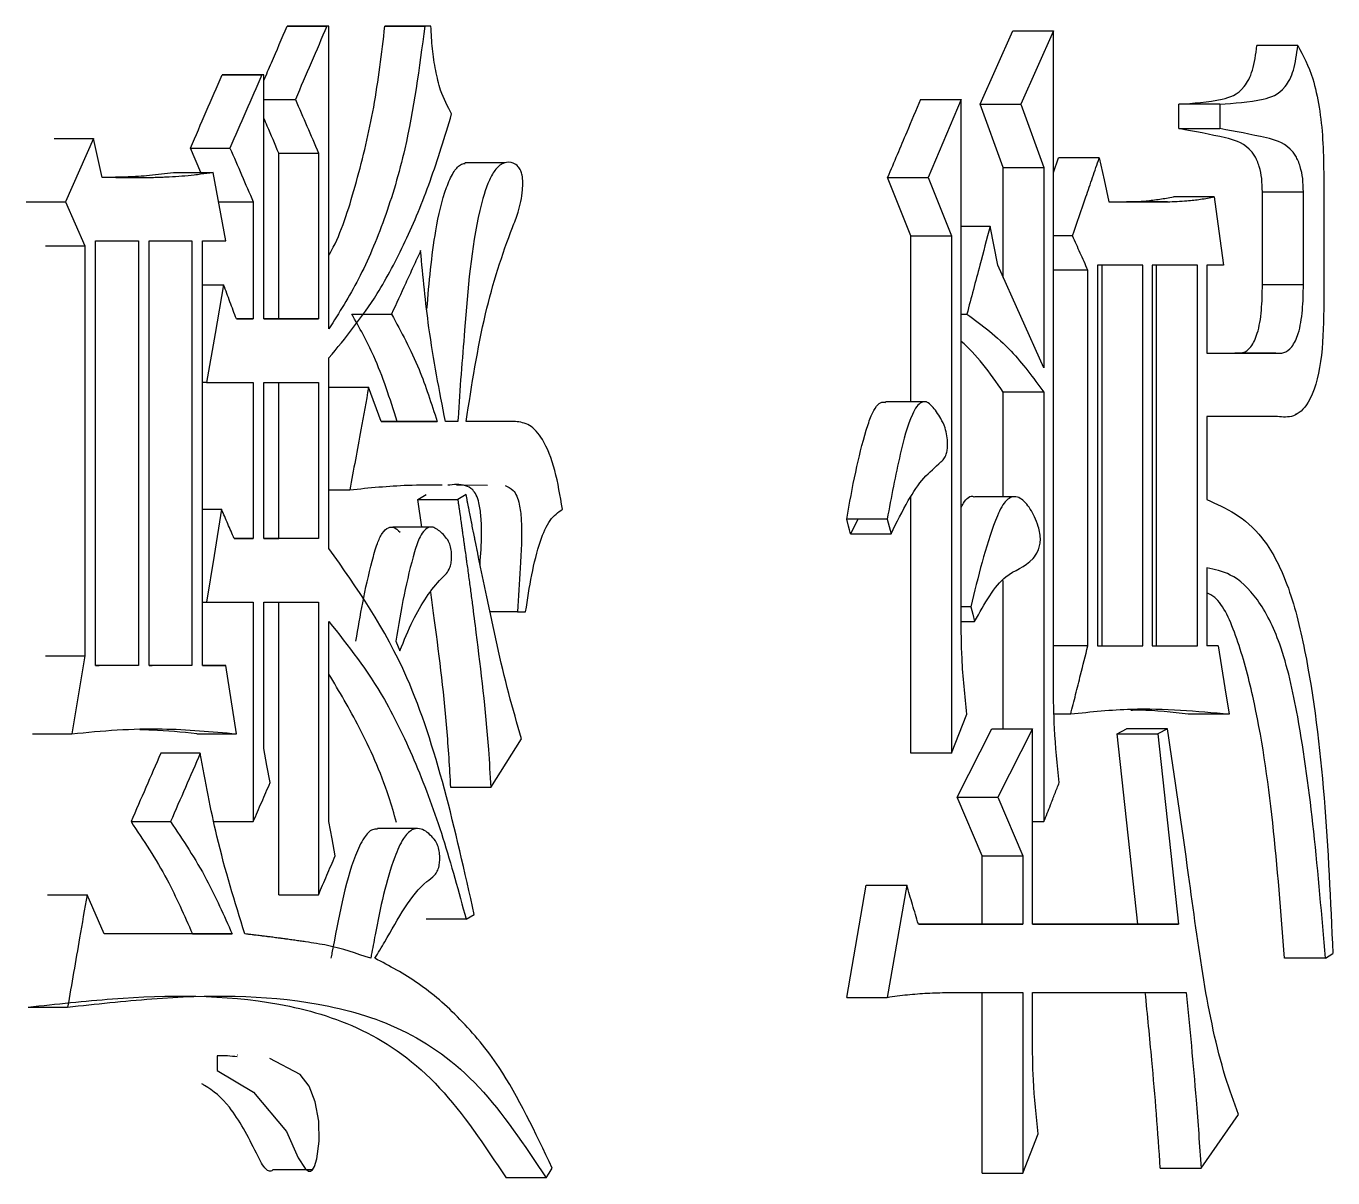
# Model space of a CAD drawing. Header units: millimetres. Extents: x 2085 to 4229, y 754 to 2271.
# Drawn here: x 3137.867 to 3140.763, y 976.076 to 978.629 of the extents above; entities that cross this region are included whole.
import ezdxf

# ---------------------------------------------------------------- set-up
doc = ezdxf.new("R2010")
doc.units = ezdxf.units.MM

msp = doc.modelspace()

# ---------------------------------------------------------------- linework, layer by layer
at = {"color": 7, "linetype": 'Continuous', "lineweight": 25}
for p, q in [((3138.4452, 978.6287), (3138.5332, 978.6287)), ((3138.4498, 978.6287), (3138.4452, 978.6287)), ((3138.5379, 978.6287), (3138.4498, 978.6287)), ((3138.5379, 978.6287), (3138.5332, 978.6287)), ((3138.5379, 977.958), (3138.5379, 978.6287)), ((3138.764, 978.6287), (3138.6756, 978.6287)), ((3138.764, 978.6287), (3138.7502, 978.6287)), ((3139.9816, 978.4556), (3140.0537, 978.6179)), ((3140.0537, 978.6179), (3140.1439, 978.6179)), ((3140.1439, 978.6179), (3140.0716, 978.4556)), ((3140.1438, 977.1684), (3140.1439, 978.6179)), ((3140.6855, 978.5855), (3140.5947, 978.5855)), ((3138.3009, 978.5205), (3138.3888, 978.5205)), ((3138.3056, 978.5205), (3138.3009, 978.5205)), ((3138.3935, 978.5205), (3138.3056, 978.5205)), ((3138.3935, 978.5205), (3138.3888, 978.5205)), ((3138.3935, 977.9796), (3138.3935, 978.5205)), ((3138.3935, 978.4664), (3138.4635, 978.4664)), ((3139.8492, 978.4664), (3139.9391, 978.4664)), ((3139.9391, 978.4664), (3139.8659, 978.2934)), ((3139.939, 977.3198), (3139.9391, 978.4664)), ((3139.9816, 978.4556), (3140.0716, 978.4556)), ((3140.0325, 978.315), (3139.9816, 978.4556)), ((3140.0716, 978.4556), (3140.1226, 978.315)), ((3140.5126, 978.4556), (3140.422, 978.4556)), ((3140.422, 978.4015), (3140.422, 978.4556)), ((3140.5126, 978.4556), (3140.5126, 978.4015)), ((3140.422, 978.4015), (3140.5126, 978.4015)), ((3137.9286, 978.3799), (3138.0159, 978.3799)), ((3138.0159, 978.3799), (3137.9539, 978.2392)), ((3138.035, 978.2933), (3138.0159, 978.3799)), ((3138.2307, 978.3582), (3138.3185, 978.3582)), ((3138.2542, 978.3041), (3138.2307, 978.3582)), ((3138.4266, 978.3474), (3138.5146, 978.3474)), ((3138.4266, 977.9796), (3138.4266, 978.3474)), ((3138.5146, 978.3474), (3138.5146, 977.9796)), ((3140.1439, 978.3039), (3140.155, 978.3366)), ((3140.2453, 978.3366), (3140.155, 978.3366)), ((3138.1333, 978.2979), (3138.1932, 978.3041)), ((3138.1932, 978.3041), (3138.2809, 978.3041)), ((3138.3091, 978.1527), (3138.2809, 978.3041)), ((3138.9285, 978.3259), (3138.8393, 978.3259)), ((3140.0325, 978.0717), (3140.0325, 978.315)), ((3140.1226, 978.315), (3140.1226, 977.8715)), ((3140.7427, 978.3042), (3140.7427, 978.0013)), ((3139.7761, 978.2934), (3139.8659, 978.2934)), ((3139.8277, 978.1636), (3139.7761, 978.2934)), ((3139.8659, 978.2934), (3139.9176, 978.1636)), ((3140.5002, 978.2501), (3140.4096, 978.2501)), ((3140.6978, 978.2609), (3140.6069, 978.2609)), ((3140.6069, 978.0554), (3140.6069, 978.2609)), ((3140.6978, 978.0554), (3140.6978, 978.2609)), ((3137.8666, 978.2392), (3137.9539, 978.2392)), ((3137.9539, 978.2392), (3137.9969, 978.1419)), ((3138.293, 978.2392), (3138.3701, 978.2392)), ((3138.3701, 978.2392), (3138.3701, 977.9796)), ((3140.2663, 978.2393), (3140.3962, 978.2393)), ((3140.2663, 978.2393), (3140.3058, 978.2393)), ((3140.3962, 978.2393), (3140.3058, 978.2393)), ((3139.939, 978.1852), (3140.0033, 978.1852)), ((3140.0204, 978.0986), (3140.0033, 978.1852)), ((3138.0207, 977.2116), (3138.0207, 978.1527)), ((3138.0207, 978.1527), (3138.1157, 978.1527)), ((3138.1157, 978.1527), (3138.1157, 977.2116)), ((3138.1394, 977.2116), (3138.1394, 978.1527)), ((3138.1394, 978.1527), (3138.2339, 978.1527)), ((3138.2339, 978.1527), (3138.2338, 977.2116)), ((3138.2574, 978.1527), (3138.3091, 978.1527)), ((3138.2574, 977.2116), (3138.2574, 978.1527)), ((3139.8277, 978.1636), (3139.9176, 978.1636)), ((3139.8277, 977.7957), (3139.8277, 978.1636)), ((3139.9176, 978.1636), (3139.9175, 977.0169)), ((3140.1862, 978.1636), (3140.1439, 978.1636)), ((3140.1226, 977.8715), (3140.0204, 978.0986)), ((3140.3419, 978.0987), (3140.2411, 978.0987)), ((3140.2411, 978.0987), (3140.2411, 977.2549)), ((3140.2515, 977.2549), (3140.2515, 978.0987)), ((3140.3419, 977.2549), (3140.3419, 978.0987)), ((3140.4628, 978.0987), (3140.3628, 978.0987)), ((3140.3628, 978.0987), (3140.3628, 977.2549)), ((3140.3723, 977.2549), (3140.3723, 978.0987)), ((3140.4628, 977.2549), (3140.4628, 978.0987)), ((3140.5209, 978.0987), (3140.4836, 978.0987)), ((3140.4836, 978.0987), (3140.4836, 977.9039)), ((3140.22, 978.0878), (3140.1439, 978.0878)), ((3140.22, 977.2549), (3140.22, 978.0878)), ((3138.2574, 978.0553), (3138.3044, 978.0553)), ((3140.6978, 978.0554), (3140.6069, 978.0554)), ((3138.3701, 977.9796), (3138.3326, 977.9796)), ((3138.3326, 977.9796), (3138.3701, 977.9796)), ((3138.5146, 977.9796), (3138.3935, 977.9796)), ((3138.3935, 977.9796), (3138.4266, 977.9796)), ((3138.4266, 977.9796), (3138.5146, 977.9796)), ((3139.939, 977.9904), (3139.9519, 977.9904)), ((3138.5379, 977.4712), (3138.5379, 977.8931)), ((3140.4836, 977.9039), (3140.6363, 977.904)), ((3140.4836, 977.904), (3140.5455, 977.904)), ((3140.6363, 977.904), (3140.5455, 977.904)), ((3138.2668, 977.839), (3138.2574, 977.839)), ((3138.2668, 977.839), (3138.3701, 977.839)), ((3138.3701, 977.839), (3138.3701, 977.4928)), ((3138.3934, 977.4928), (3138.3935, 977.839)), ((3138.3935, 977.839), (3138.5146, 977.839)), ((3138.4266, 977.4928), (3138.4266, 977.839)), ((3138.5146, 977.839), (3138.5146, 977.4928)), ((3138.5379, 977.8282), (3138.6258, 977.8282)), ((3138.6536, 977.7525), (3138.6258, 977.8282)), ((3140.1226, 977.8174), (3140.0325, 977.8174)), ((3140.0325, 977.5856), (3140.0325, 977.8174)), ((3140.1226, 977.8174), (3140.1226, 976.8655)), ((3139.862, 977.7957), (3139.7715, 977.7957)), ((3138.7777, 977.7525), (3138.6536, 977.7525)), ((3138.6536, 977.7525), (3138.6893, 977.7525)), ((3138.6893, 977.7525), (3138.7777, 977.7525)), ((3138.8236, 977.7525), (3138.7961, 977.7525)), ((3138.9511, 977.7525), (3138.8419, 977.7525)), ((3138.9511, 977.7525), (3138.8625, 977.7525)), ((3140.6404, 977.7633), (3140.4836, 977.7633)), ((3140.4836, 977.7633), (3140.4836, 977.5794)), ((3140.6404, 977.7633), (3140.5496, 977.7633)), ((3140.6794, 977.7687), (3140.6828, 977.7687)), ((3138.8209, 977.6119), (3138.8894, 977.6109)), ((3138.5379, 977.601), (3138.5842, 977.601)), ((3138.7351, 977.5794), (3138.7534, 977.5902)), ((3138.7437, 977.518), (3138.7351, 977.5794)), ((3138.7351, 977.5794), (3138.8235, 977.5794)), ((3138.8418, 977.5902), (3138.8235, 977.5794)), ((3139.8277, 977.0169), (3139.8277, 977.5851)), ((3140.0598, 977.5856), (3139.9693, 977.5856)), ((3138.2574, 977.5577), (3138.2997, 977.5577)), ((3138.7685, 977.518), (3138.6795, 977.518)), ((3139.7751, 977.5361), (3139.6854, 977.5361)), ((3139.7098, 977.5354), (3139.6941, 977.5037)), ((3138.3701, 977.4928), (3138.3279, 977.4928)), ((3138.3279, 977.4928), (3138.3701, 977.4928)), ((3138.5146, 977.4928), (3138.3934, 977.4928)), ((3138.3934, 977.4928), (3138.4266, 977.4928)), ((3138.5146, 977.4928), (3138.4266, 977.4928)), ((3139.6941, 977.5037), (3139.7837, 977.5037)), ((3140.0325, 977.071), (3140.0325, 977.3999)), ((3140.4836, 977.428), (3140.4836, 977.2549)), ((3138.2574, 977.3522), (3138.2668, 977.3522)), ((3138.2668, 977.3522), (3138.3701, 977.3522)), ((3138.3701, 977.3522), (3138.3701, 976.8654)), ((3138.3934, 977.3522), (3138.5146, 977.3522)), ((3138.3934, 977.0277), (3138.3934, 977.3522)), ((3138.4266, 976.7032), (3138.4266, 977.3522)), ((3138.5146, 977.3522), (3138.5146, 976.7032)), ((3138.9557, 977.3306), (3138.8952, 977.3306)), ((3138.9557, 977.3306), (3138.9738, 977.3306)), ((3139.9605, 977.3414), (3139.939, 977.3414)), ((3138.5378, 976.8654), (3138.5379, 977.3089)), ((3139.9393, 977.309), (3139.9691, 977.309)), ((3138.6858, 977.2657), (3138.695, 977.2441)), ((3140.22, 977.2549), (3140.1438, 977.2549)), ((3140.2411, 977.2549), (3140.3419, 977.2549)), ((3140.2411, 977.2549), (3140.2515, 977.2549)), ((3140.2515, 977.2549), (3140.3419, 977.2549)), ((3140.3628, 977.2549), (3140.4628, 977.2549)), ((3140.3628, 977.2549), (3140.3723, 977.2549)), ((3140.3723, 977.2549), (3140.4628, 977.2549)), ((3140.5085, 977.2549), (3140.4836, 977.2549)), ((3140.5085, 977.2549), (3140.4836, 977.2549)), ((3137.9969, 977.2332), (3137.9682, 977.0601)), ((3138.1157, 977.2116), (3138.0207, 977.2116)), ((3138.0207, 977.2116), (3138.0282, 977.2116)), ((3138.1157, 977.2116), (3138.0282, 977.2116)), ((3138.2338, 977.2116), (3138.1394, 977.2116)), ((3138.1394, 977.2116), (3138.1462, 977.2116)), ((3138.2338, 977.2116), (3138.1462, 977.2116)), ((3138.3091, 977.2116), (3138.2574, 977.2116)), ((3138.2574, 977.2116), (3138.3091, 977.2116)), ((3138.3326, 977.0602), (3138.3091, 977.2116)), ((3139.9175, 977.0169), (3139.9519, 977.1035)), ((3140.182, 977.1035), (3140.1453, 977.1035)), ((3140.5333, 977.1035), (3140.4426, 977.1035)), ((3137.8809, 977.0601), (3137.9682, 977.0601)), ((3138.2448, 977.0602), (3138.3326, 977.0602)), ((3139.9304, 976.9196), (3140.0071, 977.071)), ((3140.0971, 977.071), (3140.0204, 976.9196)), ((3140.0971, 976.6383), (3140.0971, 977.071)), ((3140.2849, 977.0602), (3140.3058, 977.071)), ((3140.2849, 977.0602), (3140.3753, 977.0602)), ((3140.3307, 976.6383), (3140.2849, 977.0602)), ((3140.3962, 977.071), (3140.3058, 977.071)), ((3140.3962, 977.071), (3140.3753, 977.0602)), ((3140.3753, 977.0602), (3140.4212, 976.6383)), ((3138.8965, 976.9412), (3138.9647, 977.0493)), ((3138.2527, 977.0169), (3138.165, 977.0169)), ((3139.9175, 977.0169), (3139.8277, 977.0169)), ((3138.8965, 976.9412), (3138.808, 976.9412)), ((3139.9304, 976.9196), (3140.0204, 976.9196)), ((3139.9858, 976.7898), (3139.9304, 976.9196)), ((3140.0204, 976.9196), (3140.0759, 976.7898)), ((3138.7341, 976.8504), (3138.6453, 976.8504)), ((3140.0971, 976.8655), (3140.1226, 976.8655)), ((3139.9858, 976.7898), (3140.0759, 976.7898)), ((3139.9858, 976.6383), (3139.9858, 976.7898)), ((3140.0759, 976.7898), (3140.0759, 976.6383)), ((3139.6854, 976.476), (3139.7287, 976.7248)), ((3139.7287, 976.7248), (3139.8184, 976.7248)), ((3139.8184, 976.7248), (3139.7751, 976.476)), ((3137.9143, 976.7032), (3138.0016, 976.7032)), ((3138.0397, 976.6166), (3138.0016, 976.7032)), ((3138.8418, 976.6491), (3138.86, 976.6599)), ((3140.0759, 976.6383), (3139.8443, 976.6383)), ((3139.8443, 976.6383), (3139.9858, 976.6383)), ((3139.9858, 976.6383), (3140.0759, 976.6383)), ((3140.4212, 976.6383), (3140.0971, 976.6383)), ((3140.0971, 976.6383), (3140.3307, 976.6383)), ((3140.3307, 976.6383), (3140.4212, 976.6383)), ((3138.3232, 976.6166), (3138.0397, 976.6166)), ((3138.2354, 976.6166), (3138.0397, 976.6166)), ((3138.2354, 976.6166), (3138.3232, 976.6166)), ((3140.7468, 976.5626), (3140.6559, 976.5626)), ((3140.7468, 976.5626), (3140.7631, 976.5734)), ((3139.6854, 976.476), (3139.7751, 976.476)), ((3139.9089, 976.4869), (3140.0759, 976.4869)), ((3139.9858, 976.0866), (3139.9858, 976.4869)), ((3140.0759, 976.4869), (3140.0758, 976.0866)), ((3140.0971, 976.4869), (3140.4379, 976.4869)), ((3140.0971, 976.3895), (3140.0971, 976.4869)), ((3137.8714, 976.4543), (3137.9587, 976.4543)), ((3138.2903, 976.3462), (3138.2903, 976.3137)), ((3138.3348, 976.3481), (3138.3343, 976.3481)), ((3140.4711, 976.0975), (3140.5537, 976.2162)), ((3140.0758, 976.0866), (3140.1099, 976.1732)), ((3140.3806, 976.0975), (3140.4711, 976.0975)), ((3138.4138, 976.0944), (3138.5023, 976.0944)), ((3139.0192, 976.0759), (3138.9305, 976.0759))]:
    msp.add_line(p, q, dxfattribs=at)
at = {"color": 7, "linetype": 'Continuous', "lineweight": 25, "flags": 128}
for points in [[(3138.6619, 978.6287), (3138.6913, 978.6287), (3138.7502, 978.6287)], [(3138.6756, 978.6287), (3138.671, 978.6287), (3138.6679, 978.6287), (3138.6649, 978.6287), (3138.6619, 978.6287)], [(3140.2453, 978.3366), (3140.2558, 978.288), (3140.2663, 978.2393)], [(3140.0325, 978.315), (3140.0776, 978.315), (3140.1226, 978.315)], [(3140.5002, 978.2501), (3140.5105, 978.1744), (3140.5209, 978.0987)], [(3137.9095, 978.1419), (3137.9532, 978.1419), (3137.9969, 978.1419)], [(3137.9969, 978.1419), (3137.9969, 977.6876), (3137.9969, 977.2332)], [(3138.3044, 978.0553), (3138.2856, 977.9472), (3138.2668, 977.839)], [(3138.2997, 977.5577), (3138.2833, 977.455), (3138.2668, 977.3522)], [(3139.6941, 977.5037), (3139.6919, 977.5119), (3139.6897, 977.52), (3139.6854, 977.5361)], [(3139.7751, 977.5361), (3139.7794, 977.5199), (3139.7837, 977.5037)], [(3139.9605, 977.3414), (3139.9648, 977.3252), (3139.9691, 977.309)], [(3140.5085, 977.2549), (3140.5161, 977.2083), (3140.5237, 977.1617), (3140.5333, 977.1035)], [(3137.9095, 977.2332), (3137.9313, 977.2332), (3137.9532, 977.2332), (3137.975, 977.2332), (3137.9969, 977.2332)], [(3140.0071, 977.071), (3140.0298, 977.071), (3140.0635, 977.071), (3140.0971, 977.071)], [(3138.4075, 976.952), (3138.4005, 976.9898), (3138.3934, 977.0277)], [(3138.0991, 976.8654), (3138.1212, 976.8654), (3138.1433, 976.8654), (3138.1867, 976.8654)], [(3138.2822, 976.8654), (3138.3044, 976.8654), (3138.3266, 976.8654), (3138.3701, 976.8654)], [(3138.5518, 976.7897), (3138.5448, 976.8276), (3138.5378, 976.8654)], [(3138.4266, 976.7032), (3138.4488, 976.7032), (3138.4711, 976.7032), (3138.5146, 976.7032)], [(3138.8418, 976.6491), (3138.8053, 976.6491), (3138.7793, 976.6491), (3138.7533, 976.6491)], [(3138.2903, 976.3137), (3138.3705, 976.2655), (3138.4435, 976.1789), (3138.4699, 976.1202), (3138.4855, 976.0963), (3138.4928, 976.091), (3138.4973, 976.0909), (3138.5015, 976.094), (3138.5056, 976.1013), (3138.5108, 976.1182), (3138.5159, 976.1574), (3138.5153, 976.2017), (3138.5074, 976.2447), (3138.4938, 976.2788), (3138.4739, 976.3053), (3138.4067, 976.3405), (3138.4067, 976.3405)], [(3139.0192, 976.0759), (3139.0259, 976.0866), (3139.0327, 976.0974)], [(3139.9858, 976.0866), (3140.0083, 976.0866), (3140.0308, 976.0866), (3140.0533, 976.0866), (3140.0758, 976.0866)]]:
    msp.add_lwpolyline(points, dxfattribs=at)
at = {"color": 7, "linetype": 'Continuous', "lineweight": 25}
for points, knots in [([(3138.3935, 978.5082), (3138.3991, 978.5213), (3138.4164, 978.5615), (3138.4336, 978.6016), (3138.4452, 978.6287)], [0, 0, 0, 0, 0.326762, 1, 1, 1, 1]), ([(3138.5332, 978.6287), (3138.5216, 978.6016), (3138.4984, 978.5475), (3138.4751, 978.4934), (3138.4635, 978.4664)], [0, 0, 0, 0, 0.5, 1, 1, 1, 1]), ([(3138.7502, 978.6287), (3138.738, 978.5358), (3138.7179, 978.3838), (3138.6625, 978.1996), (3138.6056, 978.0647), (3138.5603, 977.9934), (3138.5379, 977.958)], [0, 0, 0, 0, 0.347456, 0.568585, 0.785979, 1, 1, 1, 1]), ([(3138.5379, 978.1209), (3138.5411, 978.1267), (3138.5661, 978.1718), (3138.6001, 978.2839), (3138.6404, 978.4474), (3138.6547, 978.568), (3138.6619, 978.6287)], [0, 0, 0, 0, 0.046421, 0.359328, 0.677626, 1, 1, 1, 1]), ([(3138.8098, 978.434), (3138.801, 978.4505), (3138.7863, 978.478), (3138.7739, 978.5304), (3138.7665, 978.5783), (3138.7648, 978.6118), (3138.764, 978.6287)], [0, 0, 0, 0, 0.330678, 0.55099, 0.77457, 1, 1, 1, 1]), ([(3140.422, 978.4556), (3140.4539, 978.4578), (3140.5024, 978.4611), (3140.5598, 978.4783), (3140.587, 978.5287), (3140.5921, 978.5663), (3140.5947, 978.5855)], [0, 0, 0, 0, 0.4926757, 0.7494269, 0.8720119, 1, 1, 1, 1]), ([(3140.5126, 978.4556), (3140.5445, 978.4578), (3140.5931, 978.4611), (3140.6506, 978.4783), (3140.6779, 978.5287), (3140.6829, 978.5663), (3140.6855, 978.5855)], [0, 0, 0, 0, 0.492785, 0.749576, 0.872123, 1, 1, 1, 1]), ([(3140.6855, 978.5855), (3140.6975, 978.563), (3140.7174, 978.5255), (3140.7338, 978.4492), (3140.7415, 978.378), (3140.7423, 978.3288), (3140.7427, 978.3042)], [0, 0, 0, 0, 0.32906, 0.549528, 0.774008, 1, 1, 1, 1]), ([(3138.2307, 978.3582), (3138.2425, 978.3853), (3138.2659, 978.4394), (3138.2892, 978.4934), (3138.3009, 978.5205)], [0, 0, 0, 0, 0.499999, 1, 1, 1, 1]), ([(3138.3888, 978.5205), (3138.3771, 978.4934), (3138.3537, 978.4394), (3138.3302, 978.3853), (3138.3185, 978.3582)], [0, 0, 0, 0, 0.5, 1, 1, 1, 1]), ([(3138.4635, 978.4664), (3138.472, 978.4466), (3138.4891, 978.4069), (3138.5061, 978.3672), (3138.5146, 978.3474)], [0, 0, 0, 0, 0.500001, 1, 1, 1, 1]), ([(3139.8492, 978.4664), (3139.8389, 978.4422), (3139.8217, 978.4012), (3139.7973, 978.3435), (3139.7832, 978.3101), (3139.7761, 978.2934)], [0, 0, 0, 0, 0.420871, 0.710435, 1, 1, 1, 1]), ([(3138.4266, 978.3474), (3138.4181, 978.3672), (3138.4071, 978.393), (3138.396, 978.4187), (3138.3935, 978.4247)], [0, 0, 0, 0, 0.770201, 1, 1, 1, 1]), ([(3138.5379, 977.8931), (3138.5746, 977.9377), (3138.6354, 978.0115), (3138.7083, 978.15), (3138.7641, 978.2832), (3138.7945, 978.3835), (3138.8098, 978.434)], [0, 0, 0, 0, 0.333809, 0.553089, 0.775219, 1, 1, 1, 1]), ([(3140.6069, 978.2609), (3140.6067, 978.271), (3140.6061, 978.291), (3140.6002, 978.3194), (3140.5904, 978.3418), (3140.5659, 978.3709), (3140.5085, 978.3856), (3140.4563, 978.3952), (3140.422, 978.4015)], [0, 0, 0, 0, 0.060186, 0.119313, 0.185904, 0.25149, 0.507936, 1, 1, 1, 1]), ([(3140.6978, 978.2609), (3140.6975, 978.271), (3140.697, 978.291), (3140.691, 978.3194), (3140.6812, 978.3418), (3140.6567, 978.3709), (3140.5992, 978.3856), (3140.547, 978.3952), (3140.5126, 978.4015)], [0, 0, 0, 0, 0.060123, 0.1192, 0.185763, 0.251345, 0.507834, 1, 1, 1, 1]), ([(3138.3185, 978.3582), (3138.3271, 978.3384), (3138.3443, 978.2987), (3138.3615, 978.2591), (3138.3701, 978.2392)], [0, 0, 0, 0, 0.500001, 1, 1, 1, 1]), ([(3138.8419, 977.7525), (3138.8545, 977.8336), (3138.8785, 977.9881), (3138.9256, 978.1355), (3138.9589, 978.2178), (3138.9665, 978.2533), (3138.9679, 978.2822), (3138.9667, 978.2972), (3138.9629, 978.3094), (3138.9562, 978.3195), (3138.9439, 978.3274), (3138.9264, 978.3278), (3138.9076, 978.3145), (3138.8879, 978.2787), (3138.8551, 978.1651), (3138.8406, 977.9792), (3138.8277, 977.8225), (3138.8237, 977.7548), (3138.8236, 977.7525)], [0, 0, 0, 0, 0.188824, 0.359425, 0.391174, 0.431004, 0.443042, 0.4552, 0.463942, 0.475035, 0.493349, 0.52466, 0.556942, 0.585534, 0.64557, 0.848774, 0.994709, 1, 1, 1, 1]), ([(3140.1862, 978.1636), (3140.1961, 978.1924), (3140.2109, 978.2357), (3140.2305, 978.2934), (3140.2404, 978.3222), (3140.2453, 978.3366)], [0, 0, 0, 0, 0.5, 0.75, 1, 1, 1, 1]), ([(3138.2809, 978.3041), (3138.2717, 978.3028), (3138.2579, 978.3008), (3138.2256, 978.2968), (3138.2002, 978.2948), (3138.177, 978.2937), (3138.1701, 978.2934), (3138.1631, 978.2931), (3138.1562, 978.2929), (3138.1469, 978.2927), (3138.1376, 978.2925), (3138.1283, 978.2924), (3138.1213, 978.2924), (3138.1144, 978.2923), (3138.1074, 978.2923), (3138.1004, 978.2924), (3138.0946, 978.2924), (3138.0899, 978.2925), (3138.0864, 978.2925), (3138.0829, 978.2925), (3138.0795, 978.2926), (3138.076, 978.2926), (3138.0725, 978.2927), (3138.069, 978.2927), (3138.0643, 978.2928), (3138.0596, 978.2929), (3138.055, 978.293), (3138.0515, 978.293), (3138.048, 978.2931), (3138.0445, 978.2931), (3138.0402, 978.2932), (3138.037, 978.2933), (3138.035, 978.2933)], [0, 0, 0, 0, 0.113118, 0.169677, 0.395941, 0.424221, 0.4525, 0.480779, 0.509059, 0.537338, 0.593897, 0.622177, 0.650456, 0.678735, 0.707015, 0.735294, 0.763573, 0.777713, 0.791853, 0.805993, 0.820132, 0.834272, 0.848412, 0.862551, 0.876691, 0.90497, 0.91911, 0.93325, 0.947389, 0.961529, 0.975669, 1, 1, 1, 1]), ([(3138.755, 978.0016), (3138.7601, 978.0603), (3138.7681, 978.1549), (3138.7914, 978.2566), (3138.812, 978.3037), (3138.8267, 978.3218), (3138.8361, 978.3238), (3138.8395, 978.3245)], [0, 0, 0, 0, 0.454474, 0.731259, 0.84685, 0.944624, 1, 1, 1, 1]), ([(3138.1337, 978.2968), (3138.126, 978.2963), (3138.1064, 978.2949), (3138.0678, 978.2935), (3138.0452, 978.2934), (3138.036, 978.2933)], [0, 0, 0, 0, 0.27763, 0.704747, 1, 1, 1, 1]), ([(3140.3058, 978.2393), (3140.3202, 978.2397), (3140.3448, 978.2405), (3140.3794, 978.245), (3140.3995, 978.2484), (3140.4096, 978.2501)], [0, 0, 0, 0, 0.416267, 0.70808, 1, 1, 1, 1]), ([(3140.3962, 978.2393), (3140.4107, 978.2398), (3140.4353, 978.2408), (3140.4699, 978.2446), (3140.4901, 978.2483), (3140.5002, 978.2501)], [0, 0, 0, 0, 0.415687, 0.707752, 1, 1, 1, 1]), ([(3140.0033, 978.1852), (3139.9957, 978.1564), (3139.9834, 978.1095), (3139.9662, 978.0446), (3139.9567, 978.0085), (3139.9519, 977.9905)], [0, 0, 0, 0, 0.4440726, 0.7220363, 1, 1, 1, 1]), ([(3140.22, 978.0878), (3140.2144, 978.1005), (3140.2031, 978.1257), (3140.1918, 978.1509), (3140.1862, 978.1636)], [0, 0, 0, 0, 0.499999, 1, 1, 1, 1]), ([(3138.741, 978.1311), (3138.7355, 978.119), (3138.7245, 978.0949), (3138.703, 978.048), (3138.687, 978.0132), (3138.6766, 977.9904)], [0, 0, 0, 0, 0.25711, 0.51422, 1, 1, 1, 1]), ([(3138.7961, 977.7525), (3138.7826, 977.8209), (3138.7587, 977.9435), (3138.7464, 978.0736), (3138.741, 978.1311)], [0, 0, 0, 0, 0.55855, 1, 1, 1, 1]), ([(3138.3326, 977.9796), (3138.3279, 977.9922), (3138.3185, 978.0175), (3138.3091, 978.0427), (3138.3044, 978.0553)], [0, 0, 0, 0, 0.500001, 1, 1, 1, 1]), ([(3140.5558, 977.9045), (3140.5585, 977.9045), (3140.5673, 977.9043), (3140.5821, 977.9158), (3140.5979, 977.9481), (3140.606, 977.999), (3140.6066, 978.0365), (3140.6069, 978.0554)], [0, 0, 0, 0, 0.086761, 0.285824, 0.490519, 0.742777, 1, 1, 1, 1]), ([(3140.6363, 977.904), (3140.6424, 977.9035), (3140.6547, 977.9027), (3140.6729, 977.9155), (3140.6887, 977.9481), (3140.6969, 977.999), (3140.6975, 978.0365), (3140.6978, 978.0554)], [0, 0, 0, 0, 0.178016, 0.357314, 0.541602, 0.768589, 1, 1, 1, 1]), ([(3138.5884, 977.9904), (3138.5958, 977.9904), (3138.6107, 977.9904), (3138.6401, 977.9904), (3138.662, 977.9904), (3138.6766, 977.9904)], [0, 0, 0, 0, 0.252509, 0.505009, 1, 1, 1, 1]), ([(3138.6893, 977.7525), (3138.6731, 977.8027), (3138.6444, 977.8917), (3138.6054, 977.9605), (3138.5884, 977.9904)], [0, 0, 0, 0, 0.5649403, 1, 1, 1, 1]), ([(3138.6766, 977.9904), (3138.6979, 977.9513), (3138.7364, 977.8808), (3138.765, 977.792), (3138.7777, 977.7525)], [0, 0, 0, 0, 0.555111, 1, 1, 1, 1]), ([(3139.9519, 977.9904), (3139.9852, 977.9659), (3140.045, 977.9218), (3140.0988, 977.8495), (3140.1226, 977.8174)], [0, 0, 0, 0, 0.557248, 1, 1, 1, 1]), ([(3140.7427, 978.0013), (3140.742, 977.9619), (3140.7405, 977.8849), (3140.7141, 977.7913), (3140.6757, 977.7598), (3140.6522, 977.7621), (3140.6404, 977.7633)], [0, 0, 0, 0, 0.295173, 0.576606, 0.789028, 1, 1, 1, 1]), ([(3140.0325, 977.8174), (3140.0027, 977.8602), (3139.9726, 977.9033), (3139.9392, 977.9296), (3139.939, 977.9298)], [0, 0, 0, 0, 0.9948219, 1, 1, 1, 1]), ([(3138.6258, 977.8282), (3138.6201, 977.7968), (3138.6103, 977.7432), (3138.5964, 977.6675), (3138.5883, 977.6232), (3138.5842, 977.601)], [0, 0, 0, 0, 0.414509, 0.707253, 1, 1, 1, 1]), ([(3139.6854, 977.5361), (3139.6918, 977.5712), (3139.7042, 977.6392), (3139.7229, 977.7156), (3139.7388, 977.7644), (3139.7504, 977.7865), (3139.7619, 977.7965), (3139.7689, 977.7951), (3139.7717, 977.7945)], [0, 0, 0, 0, 0.332169, 0.644911, 0.764477, 0.861963, 0.944096, 1, 1, 1, 1]), ([(3139.7837, 977.5037), (3139.7963, 977.5288), (3139.819, 977.5743), (3139.8557, 977.6309), (3139.8841, 977.6523), (3139.9009, 977.6691), (3139.9061, 977.678), (3139.9088, 977.69), (3139.9094, 977.7042), (3139.9078, 977.7212), (3139.9031, 977.7417), (3139.8916, 977.7645), (3139.878, 977.7837), (3139.8632, 977.7973), (3139.8513, 977.7957), (3139.8401, 977.7863), (3139.8218, 977.7515), (3139.7994, 977.6658), (3139.7842, 977.5846), (3139.7751, 977.5361)], [0, 0, 0, 0, 0.133739, 0.243051, 0.352533, 0.371712, 0.391103, 0.40333, 0.418292, 0.440552, 0.463875, 0.498841, 0.561321, 0.592898, 0.624761, 0.654015, 0.68757, 0.813379, 1, 1, 1, 1]), ([(3139.0553, 977.5578), (3139.0504, 977.5873), (3139.0409, 977.6455), (3139.0151, 977.7123), (3138.983, 977.7479), (3138.9617, 977.751), (3138.9511, 977.7525)], [0, 0, 0, 0, 0.291567, 0.574035, 0.788626, 1, 1, 1, 1]), ([(3138.5842, 977.601), (3138.6271, 977.6054), (3138.6956, 977.6124), (3138.7636, 977.6119), (3138.7891, 977.6117)], [0, 0, 0, 0, 0.6252274, 1, 1, 1, 1]), ([(3138.8727, 977.4356), (3138.8743, 977.4579), (3138.877, 977.493), (3138.8755, 977.5394), (3138.8718, 977.5696), (3138.8649, 977.59), (3138.8547, 977.604), (3138.8331, 977.615), (3138.8143, 977.6126), (3138.801, 977.6109)], [0, 0, 0, 0, 0.223428, 0.353766, 0.460927, 0.53019, 0.599453, 0.71628, 1, 1, 1, 1]), ([(3138.9287, 977.6103), (3138.9347, 977.6078), (3138.9439, 977.6039), (3138.9546, 977.5878), (3138.9612, 977.5655), (3138.9669, 977.5112), (3138.9619, 977.4306), (3138.9577, 977.3628), (3138.9557, 977.3306)], [0, 0, 0, 0, 0.120528, 0.187177, 0.25408, 0.361766, 0.697149, 1, 1, 1, 1]), ([(3138.8235, 977.5794), (3138.8239, 977.5767), (3138.8246, 977.5715), (3138.8258, 977.5635), (3138.8269, 977.5556), (3138.8284, 977.545), (3138.8299, 977.5344), (3138.8314, 977.5238), (3138.8325, 977.5159), (3138.834, 977.5053), (3138.8355, 977.4947), (3138.837, 977.4841), (3138.8381, 977.4761), (3138.8396, 977.4655), (3138.8411, 977.4549), (3138.8429, 977.4416), (3138.8448, 977.4284), (3138.847, 977.4124), (3138.8498, 977.3912), (3138.8527, 977.3699), (3138.8576, 977.3326), (3138.8717, 977.2204), (3138.8883, 977.0854), (3138.8949, 976.9693), (3138.8965, 976.9412)], [0, 0, 0, 0, 0.012619, 0.025237, 0.037856, 0.050474, 0.075711, 0.08833, 0.100948, 0.113567, 0.138804, 0.151422, 0.164041, 0.176659, 0.201896, 0.214515, 0.239752, 0.264989, 0.290226, 0.3407, 0.365937, 0.466887, 0.870929, 1, 1, 1, 1]), ([(3138.9647, 977.0493), (3138.9551, 977.0825), (3138.9254, 977.184), (3138.9004, 977.3029), (3138.882, 977.3903), (3138.8782, 977.4088), (3138.8743, 977.4273), (3138.871, 977.4435), (3138.8682, 977.4575), (3138.8668, 977.4644), (3138.8649, 977.4737), (3138.8631, 977.483), (3138.8612, 977.4923), (3138.8598, 977.4993), (3138.858, 977.5086), (3138.8561, 977.5179), (3138.8543, 977.5273), (3138.8529, 977.5342), (3138.851, 977.5436), (3138.8492, 977.5529), (3138.8473, 977.5622), (3138.8459, 977.5692), (3138.8441, 977.5785), (3138.8427, 977.5855), (3138.8418, 977.5902)], [0, 0, 0, 0, 0.194919, 0.596792, 0.647185, 0.672381, 0.697577, 0.74797, 0.760568, 0.773166, 0.785764, 0.81096, 0.823558, 0.836156, 0.848754, 0.873951, 0.886549, 0.899147, 0.911745, 0.936941, 0.949539, 0.962137, 0.974736, 1, 1, 1, 1]), ([(3139.939, 977.5606), (3139.9407, 977.5642), (3139.9482, 977.5805), (3139.9603, 977.5901), (3139.9685, 977.5852), (3139.969, 977.5849)], [0, 0, 0, 0, 0.216989, 0.955314, 1, 1, 1, 1]), ([(3139.9691, 977.309), (3139.991, 977.3485), (3140.0299, 977.4184), (3140.084, 977.4289), (3140.1081, 977.4609), (3140.1134, 977.4759), (3140.1153, 977.4899), (3140.1138, 977.5053), (3140.1093, 977.5229), (3140.0994, 977.5484), (3140.0821, 977.5748), (3140.058, 977.5911), (3140.0327, 977.5749), (3139.9971, 977.4923), (3139.9767, 977.4083), (3139.9605, 977.3414)], [0, 0, 0, 0, 0.206756, 0.36622, 0.399315, 0.414903, 0.42938, 0.446247, 0.465285, 0.496864, 0.558757, 0.621691, 0.682799, 0.747419, 1, 1, 1, 1]), ([(3140.4836, 977.5794), (3140.526, 977.5605), (3140.5921, 977.5311), (3140.6655, 977.3968), (3140.7394, 977.0963), (3140.7526, 976.8056), (3140.7631, 976.5734)], [0, 0, 0, 0, 0.2265728, 0.3529789, 0.4833551, 1, 1, 1, 1]), ([(3138.3279, 977.4928), (3138.3232, 977.5037), (3138.3138, 977.5253), (3138.3044, 977.5469), (3138.2997, 977.5577)], [0, 0, 0, 0, 0.500001, 1, 1, 1, 1]), ([(3138.9738, 977.3306), (3138.9823, 977.3857), (3138.9941, 977.4617), (3139.0268, 977.5375), (3139.0459, 977.5511), (3139.0553, 977.5578)], [0, 0, 0, 0, 0.5720712, 0.7896972, 1, 1, 1, 1]), ([(3138.5975, 977.2657), (3138.6024, 977.2942), (3138.6126, 977.3548), (3138.629, 977.4267), (3138.6433, 977.4789), (3138.6554, 977.5059), (3138.6682, 977.5179), (3138.6825, 977.5194), (3138.6907, 977.5115), (3138.6957, 977.5067)], [0, 0, 0, 0, 0.251355, 0.535833, 0.663298, 0.752407, 0.8422, 0.905175, 1, 1, 1, 1]), ([(3138.695, 977.2441), (3138.7043, 977.267), (3138.7221, 977.3107), (3138.7536, 977.3644), (3138.7812, 977.3994), (3138.8015, 977.4171), (3138.8082, 977.4348), (3138.8099, 977.4473), (3138.8098, 977.461), (3138.8078, 977.4749), (3138.8025, 977.489), (3138.7906, 977.5032), (3138.7767, 977.5159), (3138.7613, 977.5198), (3138.7498, 977.5121), (3138.7374, 977.4949), (3138.7216, 977.4455), (3138.7035, 977.3683), (3138.6917, 977.3001), (3138.6858, 977.2657)], [0, 0, 0, 0, 0.117411, 0.224514, 0.331514, 0.385099, 0.401502, 0.417942, 0.434593, 0.453955, 0.473463, 0.503457, 0.565822, 0.597864, 0.6299, 0.663784, 0.718184, 0.85806, 1, 1, 1, 1]), ([(3138.86, 976.6599), (3138.8177, 976.8484), (3138.7433, 977.1799), (3138.5998, 977.3834), (3138.5379, 977.4712)], [0, 0, 0, 0, 0.568507, 1, 1, 1, 1]), ([(3140.7468, 976.5626), (3140.7387, 976.6568), (3140.7232, 976.8384), (3140.6924, 977.0751), (3140.652, 977.257), (3140.5977, 977.3641), (3140.5402, 977.4165), (3140.5011, 977.4244), (3140.4836, 977.428)], [0, 0, 0, 0, 0.245646, 0.473666, 0.633063, 0.763711, 0.894016, 1, 1, 1, 1]), ([(3138.808, 976.9412), (3138.8054, 976.9852), (3138.7976, 977.1159), (3138.779, 977.259), (3138.7656, 977.3587), (3138.7635, 977.3743)], [0, 0, 0, 0, 0.299395, 0.889632, 1, 1, 1, 1]), ([(3140.6559, 976.5626), (3140.6404, 976.7651), (3140.6211, 977.0188), (3140.5529, 977.272), (3140.516, 977.3566), (3140.4895, 977.3699), (3140.4836, 977.3729)], [0, 0, 0, 0, 0.63735, 0.798589, 0.954752, 1, 1, 1, 1]), ([(3139.9519, 977.1035), (3139.9475, 977.1445), (3139.94, 977.2157), (3139.9393, 977.2889), (3139.939, 977.3198)], [0, 0, 0, 0, 0.576873, 1, 1, 1, 1]), ([(3138.5379, 977.3089), (3138.5803, 977.2554), (3138.6507, 977.1665), (3138.7319, 976.995), (3138.7927, 976.8312), (3138.8253, 976.71), (3138.8418, 976.6491)], [0, 0, 0, 0, 0.333002, 0.552476, 0.774971, 1, 1, 1, 1]), ([(3140.182, 977.1035), (3140.1856, 977.118), (3140.1929, 977.1471), (3140.2056, 977.1976), (3140.2146, 977.2335), (3140.22, 977.2549)], [0, 0, 0, 0, 0.288217, 0.576435, 1, 1, 1, 1]), ([(3138.6877, 976.8636), (3138.6821, 976.8828), (3138.6592, 976.9605), (3138.6089, 977.0727), (3138.5606, 977.1541), (3138.5379, 977.1925)], [0, 0, 0, 0, 0.148146, 0.597312, 1, 1, 1, 1]), ([(3140.1566, 976.952), (3140.1523, 976.9918), (3140.1448, 977.0629), (3140.1441, 977.1361), (3140.1438, 977.1684)], [0, 0, 0, 0, 0.558839, 1, 1, 1, 1]), ([(3140.5333, 977.1035), (3140.4973, 977.1066), (3140.4254, 977.1129), (3140.3084, 977.1167), (3140.2269, 977.1081), (3140.182, 977.1035)], [0, 0, 0, 0, 0.3098767, 0.6197907, 1, 1, 1, 1]), ([(3140.3161, 977.1131), (3140.3156, 977.1129), (3140.3138, 977.1119), (3140.3178, 977.1126), (3140.321, 977.1132)], [0, 0, 0, 0, 0.2301079, 1, 1, 1, 1]), ([(3140.4426, 977.1035), (3140.4068, 977.1077), (3140.3664, 977.1125), (3140.3255, 977.1125), (3140.3209, 977.1126)], [0, 0, 0, 0, 0.8876936, 1, 1, 1, 1]), ([(3137.9682, 977.0601), (3138.0017, 977.0634), (3138.0686, 977.0699), (3138.1904, 977.073), (3138.278, 977.0651), (3138.3326, 977.0602)], [0, 0, 0, 0, 0.273667, 0.547376, 1, 1, 1, 1]), ([(3138.2448, 977.0602), (3138.2118, 977.0635), (3138.1699, 977.0679), (3138.1276, 977.0688), (3138.1185, 977.069)], [0, 0, 0, 0, 0.7854, 1, 1, 1, 1]), ([(3140.5537, 976.2162), (3140.5437, 976.2438), (3140.489, 976.395), (3140.4509, 976.7048), (3140.4122, 976.964), (3140.3962, 977.071)], [0, 0, 0, 0, 0.116288, 0.635254, 1, 1, 1, 1]), ([(3138.165, 977.0169), (3138.154, 976.9916), (3138.1321, 976.9412), (3138.1101, 976.8907), (3138.0991, 976.8654)], [0, 0, 0, 0, 0.500002, 1, 1, 1, 1]), ([(3138.2527, 977.0169), (3138.2417, 976.9916), (3138.2197, 976.9412), (3138.1977, 976.8907), (3138.1867, 976.8654)], [0, 0, 0, 0, 0.499997, 1, 1, 1, 1]), ([(3138.3513, 976.6166), (3138.3294, 976.6872), (3138.29, 976.8138), (3138.2641, 976.9546), (3138.2527, 977.0169)], [0, 0, 0, 0, 0.557889, 1, 1, 1, 1]), ([(3138.3701, 976.8654), (3138.3763, 976.8799), (3138.3888, 976.9087), (3138.4012, 976.9376), (3138.4075, 976.952)], [0, 0, 0, 0, 0.499999, 1, 1, 1, 1]), ([(3140.1226, 976.8655), (3140.1275, 976.8778), (3140.1356, 976.8984), (3140.1469, 976.9273), (3140.1533, 976.9438), (3140.1566, 976.952)], [0, 0, 0, 0, 0.4283462, 0.7141671, 1, 1, 1, 1]), ([(3138.0991, 976.8654), (3138.1266, 976.8244), (3138.1761, 976.7508), (3138.2172, 976.6579), (3138.2354, 976.6167)], [0, 0, 0, 0, 0.5563431, 1, 1, 1, 1]), ([(3138.1867, 976.8654), (3138.2142, 976.8244), (3138.2638, 976.7508), (3138.3049, 976.6579), (3138.3232, 976.6167)], [0, 0, 0, 0, 0.556387, 1, 1, 1, 1]), ([(3138.6397, 976.5626), (3138.647, 976.5747), (3138.6839, 976.6357), (3138.7247, 976.7144), (3138.7689, 976.7424), (3138.7782, 976.7547), (3138.7821, 976.7664), (3138.7837, 976.7798), (3138.7834, 976.7937), (3138.781, 976.8075), (3138.7751, 976.8219), (3138.7611, 976.8386), (3138.7425, 976.8523), (3138.7202, 976.8488), (3138.7004, 976.8274), (3138.6683, 976.7535), (3138.6485, 976.6599), (3138.6342, 976.582), (3138.6309, 976.5649), (3138.6304, 976.5626)], [0, 0, 0, 0, 0.066203, 0.331418, 0.376174, 0.392134, 0.408285, 0.422252, 0.437571, 0.454108, 0.470588, 0.499884, 0.567199, 0.607022, 0.655995, 0.720748, 0.938177, 0.991744, 1, 1, 1, 1]), ([(3138.6453, 976.8489), (3138.6416, 976.8488), (3138.6311, 976.8487), (3138.6133, 976.8287), (3138.5757, 976.7465), (3138.5581, 976.6455), (3138.543, 976.5665), (3138.5423, 976.5626)], [0, 0, 0, 0, 0.06199, 0.176405, 0.324608, 0.966385, 1, 1, 1, 1]), ([(3138.5146, 976.7032), (3138.5208, 976.7176), (3138.5332, 976.7465), (3138.5456, 976.7753), (3138.5518, 976.7897)], [0, 0, 0, 0, 0.4999995, 1, 1, 1, 1]), ([(3139.8443, 976.6383), (3139.84, 976.6527), (3139.8313, 976.6816), (3139.8227, 976.7104), (3139.8184, 976.7248)], [0, 0, 0, 0, 0.499999, 1, 1, 1, 1]), ([(3138.0016, 976.7032), (3137.9961, 976.6714), (3137.9863, 976.6141), (3137.9719, 976.5312), (3137.9631, 976.4799), (3137.9587, 976.4543)], [0, 0, 0, 0, 0.382595, 0.691297, 1, 1, 1, 1]), ([(3138.6304, 976.5626), (3138.5986, 976.5733), (3138.5509, 976.5895), (3138.4984, 976.5971), (3138.4761, 976.6005), (3138.4681, 976.6016), (3138.462, 976.6025), (3138.4559, 976.6034), (3138.4499, 976.6042), (3138.4448, 976.6049), (3138.4397, 976.6056), (3138.4357, 976.6061), (3138.4316, 976.6067), (3138.4276, 976.6072), (3138.4235, 976.6077), (3138.4185, 976.6084), (3138.4144, 976.6089), (3138.4093, 976.6096), (3138.4053, 976.6101), (3138.4012, 976.6106), (3138.3972, 976.6111), (3138.3931, 976.6116), (3138.388, 976.6122), (3138.384, 976.6127), (3138.3789, 976.6133), (3138.3748, 976.6138), (3138.3698, 976.6144), (3138.3657, 976.6149), (3138.3616, 976.6154), (3138.3572, 976.6159), (3138.3537, 976.6164), (3138.3513, 976.6166)], [0, 0, 0, 0, 0.346641, 0.519778, 0.563061, 0.584702, 0.606343, 0.627984, 0.649626, 0.671267, 0.682088, 0.703729, 0.714549, 0.72537, 0.747011, 0.757832, 0.779473, 0.790294, 0.811935, 0.822756, 0.833576, 0.855218, 0.866038, 0.88768, 0.8985, 0.920141, 0.930962, 0.952603, 0.963424, 0.974245, 1, 1, 1, 1]), ([(3139.0327, 976.0974), (3138.9953, 976.1767), (3138.9341, 976.3064), (3138.8293, 976.4308), (3138.7367, 976.5113), (3138.672, 976.5455), (3138.6397, 976.5625)], [0, 0, 0, 0, 0.345608, 0.56562, 0.783503, 1, 1, 1, 1]), ([(3137.8714, 976.4543), (3137.9338, 976.4611), (3138.1209, 976.4814), (3138.4282, 976.4842), (3138.7354, 976.3686), (3138.8827, 976.1476), (3138.9305, 976.0759)], [0, 0, 0, 0, 0.166754, 0.500002, 0.83778, 1, 1, 1, 1]), ([(3137.9587, 976.4543), (3138.0211, 976.4611), (3138.2082, 976.4813), (3138.5155, 976.4841), (3138.8232, 976.3694), (3138.971, 976.1481), (3139.0192, 976.0759)], [0, 0, 0, 0, 0.166548, 0.499383, 0.836688, 1, 1, 1, 1]), ([(3139.7751, 976.476), (3139.7901, 976.4781), (3139.8199, 976.4823), (3139.8646, 976.4856), (3139.8941, 976.4864), (3139.9089, 976.4869)], [0, 0, 0, 0, 0.33558, 0.667724, 1, 1, 1, 1]), ([(3140.3806, 976.0975), (3140.3778, 976.1375), (3140.3724, 976.2177), (3140.3611, 976.3474), (3140.3523, 976.4369), (3140.3474, 976.4869)], [0, 0, 0, 0, 0.306393, 0.6128198, 1, 1, 1, 1]), ([(3140.4379, 976.4869), (3140.4418, 976.4474), (3140.4497, 976.3684), (3140.461, 976.2386), (3140.4675, 976.148), (3140.4711, 976.0975)], [0, 0, 0, 0, 0.306381, 0.612797, 1, 1, 1, 1]), ([(3140.1099, 976.1732), (3140.1056, 976.2129), (3140.0981, 976.2841), (3140.0974, 976.3572), (3140.0971, 976.3895)], [0, 0, 0, 0, 0.558835, 1, 1, 1, 1]), ([(3138.3342, 976.3442), (3138.3202, 976.3456), (3138.3056, 976.3472), (3138.2909, 976.3462), (3138.2903, 976.3462)], [0, 0, 0, 0, 0.9602384, 1, 1, 1, 1]), ([(3138.4138, 976.0945), (3138.4136, 976.0943), (3138.4123, 976.092), (3138.4088, 976.0902), (3138.4027, 976.0911), (3138.3909, 976.102), (3138.3645, 976.1564), (3138.3244, 976.233), (3138.2793, 976.2714), (3138.2579, 976.2831), (3138.2558, 976.2842)], [0, 0, 0, 0, 0.002584, 0.028109, 0.054673, 0.100241, 0.232006, 0.645153, 0.96551, 1, 1, 1, 1])]:
    msp.add_open_spline(points, degree=3, knots=knots, dxfattribs=at)

doc.saveas('drawing.dxf')
